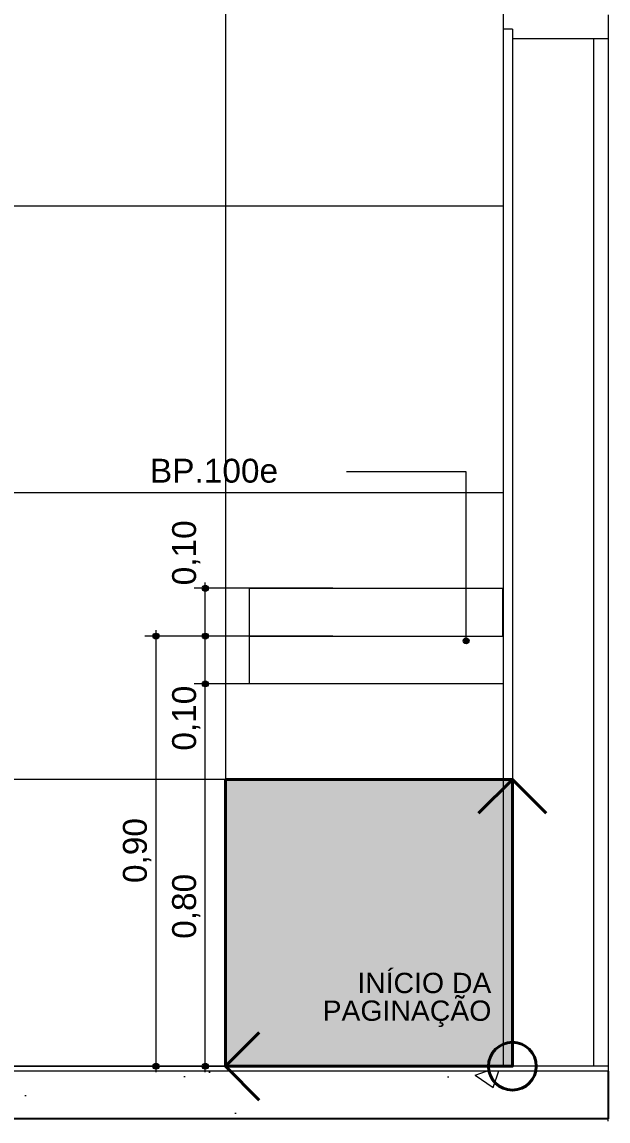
# Model space of a CAD drawing. Header units: metres. Extents: x -1.4 to 64, y -2.2 to 1.7.
# Drawn here: x 14.876 to 16.102, y -2.152 to 0.148 of the extents above; entities that cross this region are included whole.
import ezdxf

# ---------------------------------------------------------------- set-up
doc = ezdxf.new("R2010")
doc.units = ezdxf.units.M
doc.header["$MEASUREMENT"] = 0
for name, color, linetype, lineweight, true_color in [('0_Caneta_No__25', 7, 'Continuous', 13, 0x982312), ('LAJES.EST_Caneta_No__254', 7, 'Continuous', 0, 0xd1c9ad), ('LAJES.EST_Caneta_No__97', 7, 'Continuous', 13, 0x6b6b6b), ('LOUCAS-METAIS.ARQ_Caneta_No__13', 7, 'Continuous', 0, 0xaaaaaa), ('NOTAS-EXECUTIVO.ARQ_Caneta_No__12', 7, 'Continuous', 0, 0x030303), ('NOTAS-EXECUTIVO.ARQ_Caneta_No__24', 7, 'Continuous', 40, 0x851f10), ('PAREDE CONSTRUIR_Caneta_No__97', 7, 'Continuous', 13, 0x6b6b6b), ('Portas Archicad_Caneta_No__9', 7, 'Continuous', 9, 0x020202)]:
    doc.layers.add(name, color=color, linetype=linetype, lineweight=lineweight, true_color=true_color)
for name, color, linetype, lineweight in [('LAJES.EST_Caneta_No__241', 7, 'Continuous', 13), ('LAJES.EST_Caneta_No__4', 7, 'Continuous', 25), ('LAJES.EST_Caneta_No__7', 7, 'Continuous', 13), ('NOTAS-EXECUTIVO.ARQ_Caneta_No__1', 7, 'Continuous', 40), ('NOTAS-LAYOUT.EXEC_Caneta_No__241', 7, 'Continuous', 13), ('NOTAS-LAYOUT.EXEC_Caneta_No__5', 7, 'Continuous', 20)]:
    doc.layers.add(name, color=color, linetype=linetype, lineweight=lineweight)
doc.layers.add('NOTAS-LAYOUT.EXEC', color=7, linetype='Continuous')
doc.styles.add('GENERATED_STYLE_1', font='arial.ttf')
doc.dimstyles.new('GENERATED_STYLE__1', dxfattribs={"dimtxt": 0.05, "dimasz": 0.02375, "dimexe": 0.18, "dimexo": 0.267183, "dimgap": 0, "dimtad": 1, "dimzin": 0, "dimdsep": 46, "dimtxsty": 'GENERATED_STYLE_1', "dimblk": 'ARROWHEAD_11', "dimblk1": 'ARROWHEAD_11', "dimblk2": 'ARROWHEAD_11', "dimcen": 0.09, "dimclrd": 256, "dimclre": 256, "dimclrt": 256, "dimadec": 0, "dimazin": 0, "dimtfac": 1, "dimtdec": 4, "dimtmove": 0, "dimatfit": 3, "dimfxl": 0, "dimtolj": 1, "dimtzin": 0, "dimarcsym": 0})

# ---------------------------------------------------------------- blocks, each defined once
blk = doc.blocks.new('*D48', base_point=(48.7014, -2.0372))
at = {"layer": '0_Caneta_No__25', "linetype": 'Continuous', "lineweight": 13, "true_color": 0x982312}
for points in [[(15.2531, -1.2372), (15.2536, -1.2396), (15.2549, -1.2416), (15.2569, -1.243), (15.2593, -1.2434), (15.2617, -1.243), (15.2638, -1.2416), (15.2651, -1.2396), (15.2656, -1.2372), (15.2651, -1.2348), (15.2638, -1.2328), (15.2617, -1.2314), (15.2593, -1.2309), (15.2569, -1.2314), (15.2549, -1.2328), (15.2536, -1.2348)], [(15.2531, -2.0372), (15.2536, -2.0396), (15.2549, -2.0416), (15.2569, -2.043), (15.2593, -2.0434), (15.2617, -2.043), (15.2638, -2.0416), (15.2651, -2.0396), (15.2656, -2.0372), (15.2651, -2.0348), (15.2638, -2.0328), (15.2617, -2.0314), (15.2593, -2.0309), (15.2569, -2.0314), (15.2549, -2.0328), (15.2536, -2.0348)]]:
    blk.add_hatch(color=24, dxfattribs=at).paths.add_polyline_path(points)
at = {"layer": '0_Caneta_No__25', "color": 24, "linetype": 'Continuous', "lineweight": 13, "true_color": 0x982312}
for p, q in [((15.2531, -1.2372), (15.2359, -1.2372)), ((15.5265, -1.2372), (15.2656, -1.2372)), ((15.2593, -2.0309), (15.2593, -1.2434)), ((15.2531, -2.0372), (14.9921, -2.0372)), ((15.2593, -2.0497), (15.2593, -2.0434)), ((15.2828, -2.0372), (15.2656, -2.0372))]:
    blk.add_line(p, q, dxfattribs=at)
for centre in [(15.2593, -1.2372), (15.2593, -2.0372)]:
    blk.add_circle(centre, 0.00625, dxfattribs=at)
at = {"layer": '0_Caneta_No__25', "color": 24, "lineweight": 13, "true_color": 0x982312, "char_height": 0.05, "attachment_point": 7, "rotation": 90, "style": 'GENERATED_STYLE_1'}
for s, insert in [('\\A1;{\\pql;\\fArial|b0|i0|c0|p0;\\W1.000000;0,10}', (15.2493, -1.3769)), ('\\A1;{\\pql;\\fArial|b0|i0|c0|p0;\\W1.000000;0,80}', (15.2493, -1.7706))]:
    blk.add_mtext(s, dxfattribs=dict(at, insert=insert))
blk = doc.blocks.new('ARROWHEAD_11')
at = {"color": 0, "linetype": 'Continuous', "lineweight": 0}
blk.add_line((0, 0), (-1, 0), dxfattribs=at)
at = {"color": 0, "linetype": 'Continuous', "lineweight": 0, "const_width": 0.25, "flags": 128}
blk.add_lwpolyline([(-0.125, 0, 1), (0.125, 0, 1)], format="xyb", close=True, dxfattribs=at)
blk = doc.blocks.new('*D49', base_point=(48.7014, -2.0372))
at = {"layer": '0_Caneta_No__25', "linetype": 'Continuous', "lineweight": 13, "true_color": 0x982312}
for points in [[(15.2531, -1.1372), (15.2536, -1.1396), (15.2549, -1.1416), (15.2569, -1.143), (15.2593, -1.1434), (15.2617, -1.143), (15.2638, -1.1416), (15.2651, -1.1396), (15.2656, -1.1372), (15.2651, -1.1348), (15.2638, -1.1328), (15.2617, -1.1314), (15.2593, -1.1309), (15.2569, -1.1314), (15.2549, -1.1328), (15.2536, -1.1348)], [(15.2531, -1.2372), (15.2536, -1.2396), (15.2549, -1.2416), (15.2569, -1.243), (15.2593, -1.2434), (15.2617, -1.243), (15.2638, -1.2416), (15.2651, -1.2396), (15.2656, -1.2372), (15.2651, -1.2348), (15.2638, -1.2328), (15.2617, -1.2314), (15.2593, -1.2309), (15.2569, -1.2314), (15.2549, -1.2328), (15.2536, -1.2348)]]:
    blk.add_hatch(color=24, dxfattribs=at).paths.add_polyline_path(points)
at = {"layer": '0_Caneta_No__25', "color": 24, "linetype": 'Continuous', "lineweight": 13, "true_color": 0x982312}
for p, q in [((15.2531, -1.1372), (15.2359, -1.1372)), ((15.2593, -1.2309), (15.2593, -1.1434)), ((15.5265, -1.1372), (15.2656, -1.1372)), ((15.2531, -1.2372), (15.2359, -1.2372)), ((15.5265, -1.2372), (15.2656, -1.2372))]:
    blk.add_line(p, q, dxfattribs=at)
for centre in [(15.2593, -1.1372), (15.2593, -1.2372)]:
    blk.add_circle(centre, 0.00625, dxfattribs=at)
blk = doc.blocks.new('*D50', base_point=(48.7014, -2.0372))
at = {"layer": '0_Caneta_No__25', "linetype": 'Continuous', "lineweight": 13, "true_color": 0x982312}
for points in [[(15.2531, -1.0372), (15.2536, -1.0396), (15.2549, -1.0416), (15.2569, -1.043), (15.2593, -1.0434), (15.2617, -1.043), (15.2638, -1.0416), (15.2651, -1.0396), (15.2656, -1.0372), (15.2651, -1.0348), (15.2638, -1.0328), (15.2617, -1.0314), (15.2593, -1.0309), (15.2569, -1.0314), (15.2549, -1.0328), (15.2536, -1.0348)], [(15.2531, -1.1372), (15.2536, -1.1396), (15.2549, -1.1416), (15.2569, -1.143), (15.2593, -1.1434), (15.2617, -1.143), (15.2638, -1.1416), (15.2651, -1.1396), (15.2656, -1.1372), (15.2651, -1.1348), (15.2638, -1.1328), (15.2617, -1.1314), (15.2593, -1.1309), (15.2569, -1.1314), (15.2549, -1.1328), (15.2536, -1.1348)]]:
    blk.add_hatch(color=24, dxfattribs=at).paths.add_polyline_path(points)
at = {"layer": '0_Caneta_No__25', "color": 24, "linetype": 'Continuous', "lineweight": 13, "true_color": 0x982312}
for p, q in [((15.2593, -1.0309), (15.2593, -1.0247)), ((15.2531, -1.0372), (15.2359, -1.0372)), ((15.2593, -1.1309), (15.2593, -1.0434)), ((15.5265, -1.0372), (15.2656, -1.0372)), ((15.2531, -1.1372), (15.2359, -1.1372)), ((15.5265, -1.1372), (15.2656, -1.1372))]:
    blk.add_line(p, q, dxfattribs=at)
for centre in [(15.2593, -1.0372), (15.2593, -1.1372)]:
    blk.add_circle(centre, 0.00625, dxfattribs=at)
at = {"layer": '0_Caneta_No__25', "color": 24, "lineweight": 13, "true_color": 0x982312, "insert": (15.2493, -1.0309), "char_height": 0.05, "attachment_point": 7, "rotation": 90, "style": 'GENERATED_STYLE_1'}
blk.add_mtext('\\A1;{\\pql;\\fArial|b0|i0|c0|p0;\\W1.000000;0,10}', dxfattribs=at)
blk = doc.blocks.new('*D51', base_point=(48.7014, -2.0372))
at = {"layer": '0_Caneta_No__25', "linetype": 'Continuous', "lineweight": 13, "true_color": 0x982312}
for points in [[(15.1502, -1.1372), (15.1506, -1.1396), (15.152, -1.1416), (15.154, -1.143), (15.1564, -1.1434), (15.1588, -1.143), (15.1608, -1.1416), (15.1622, -1.1396), (15.1627, -1.1372), (15.1622, -1.1348), (15.1608, -1.1328), (15.1588, -1.1314), (15.1564, -1.1309), (15.154, -1.1314), (15.152, -1.1328), (15.1506, -1.1348)], [(15.1502, -2.0372), (15.1506, -2.0396), (15.152, -2.0416), (15.154, -2.043), (15.1564, -2.0434), (15.1588, -2.043), (15.1608, -2.0416), (15.1622, -2.0396), (15.1627, -2.0372), (15.1622, -2.0348), (15.1608, -2.0328), (15.1588, -2.0314), (15.1564, -2.0309), (15.154, -2.0314), (15.152, -2.0328), (15.1506, -2.0348)]]:
    blk.add_hatch(color=24, dxfattribs=at).paths.add_polyline_path(points)
at = {"layer": '0_Caneta_No__25', "color": 24, "linetype": 'Continuous', "lineweight": 13, "true_color": 0x982312}
for p, q in [((15.1564, -1.1309), (15.1564, -1.1247)), ((15.1502, -1.1372), (15.133, -1.1372)), ((15.1564, -2.0309), (15.1564, -1.1434)), ((15.4236, -1.1372), (15.1627, -1.1372)), ((15.1502, -2.0372), (15.133, -2.0372)), ((15.1564, -2.0497), (15.1564, -2.0434)), ((15.4236, -2.0372), (15.1627, -2.0372))]:
    blk.add_line(p, q, dxfattribs=at)
for centre in [(15.1564, -1.1372), (15.1564, -2.0372)]:
    blk.add_circle(centre, 0.00625, dxfattribs=at)
at = {"layer": '0_Caneta_No__25', "color": 24, "lineweight": 13, "true_color": 0x982312, "insert": (15.1464, -1.6539), "char_height": 0.05, "attachment_point": 7, "rotation": 90, "style": 'GENERATED_STYLE_1'}
blk.add_mtext('\\A1;{\\pql;\\fArial|b0|i0|c0|p0;\\W1.000000;0,90}', dxfattribs=at)
blk = doc.blocks.new('Label_5_4', base_point=(15.805, -1.147))
at = {"layer": 'NOTAS-LAYOUT.EXEC', "linetype": 'Continuous', "lineweight": 0, "true_color": 0x000000}
blk.add_hatch(color=18, dxfattribs=at).paths.add_polyline_path([(15.7988, -1.147), (15.7992, -1.1494), (15.8006, -1.1514), (15.8026, -1.1528), (15.805, -1.1532), (15.8074, -1.1528), (15.8094, -1.1514), (15.8108, -1.1494), (15.8113, -1.147), (15.8108, -1.1446), (15.8094, -1.1426), (15.8074, -1.1412), (15.805, -1.1407), (15.8026, -1.1412), (15.8006, -1.1426), (15.7992, -1.1446)])
at = {"layer": 'NOTAS-LAYOUT.EXEC_Caneta_No__241', "color": 7, "linetype": 'Continuous', "lineweight": 13}
for p, q in [((15.805, -0.7934), (15.555, -0.7934)), ((15.805, -1.1407), (15.805, -0.7934))]:
    blk.add_line(p, q, dxfattribs=at)
at = {"layer": 'NOTAS-LAYOUT.EXEC_Caneta_No__5', "color": 7, "linetype": 'Continuous', "lineweight": 20}
blk.add_circle((15.805, -1.147), 0.00625, dxfattribs=at)
at = {"layer": 'NOTAS-LAYOUT.EXEC_Caneta_No__241', "color": 7, "lineweight": 13, "insert": (15.5525, -0.7661), "char_height": 0.05, "attachment_point": 3, "style": 'GENERATED_STYLE_1'}
blk.add_mtext('\\A1;{\\pqr;\\pt0,241;\\fArial|b0|i0|c0|p0;\\W1.000000;BP.100e\\fArial|b0|i0|c0|p0;\\W1.000000;\\A1{\\H.66x;\\S^  ;}\\fArial|b0|i0|c0|p0;\\W1.000000;\\fArial|b0|i0|c0|p0;\\W1.000000;\\A1{\\H.66x;\\S^  ;}\\fArial|b0|i0|c0|p0;\\W1.000000;\\fArial|b0|i0|c0|p0;\\W1.000000;\\fArial|b0|i0|c0|p0;\\W1.000000;\\fArial|b0|i0|c0|p0;\\W1.000000;\\fArial|b0|i0|c0|p0;\\W1.000000;\\fArial|b0|i0|c0|p0;\\W1.000000;\\fArial|b0|i0|c0|p0;\\W1.000000;\\A1{\\H.66x;\\S^  ;}\\fArial|b0|i0|c0|p0;\\W1.000000;\\fArial|b0|i0|c0|p0;\\W1.000000;\\A1{\\H.66x;\\S^  ;}\\fArial|b0|i0|c0|p0;\\W1.000000;\\fArial|b0|i0|c0|p0;\\W1.000000;\\fArial|b0|i0|c0|p0;\\W1.000000;\\fArial|b0|i0|c0|p0;\\W1.000000;\\fArial|b0|i0|c0|p0;\\W1.000000;\\fArial|b0|i0|c0|p0;\\W1.000000;\\fArial|b0|i0|c0|p0;\\W1.000000;\\A1{\\H.66x;\\S^  ;}\\fArial|b0|i0|c0|p0;\\W1.000000;\\fArial|b0|i0|c0|p0;\\W1.000000;\\A1{\\H.66x;\\S^  ;}\\fArial|b0|i0|c0|p0;\\W1.000000;\\fArial|b0|i0|c0|p0;\\W1.000000;\\fArial|b0|i0|c0|p0;\\W1.000000;\\fArial|b0|i0|c0|p0;\\W1.000000;\\fArial|b0|i0|c0|p0;\\W1.000000;\\fArial|b0|i0|c0|p0;\\W1.000000;\\fArial|b0|i0|c0|p0;\\W1.000000;\\A1{\\H.66x;\\S^  ;}\\fArial|b0|i0|c0|p0;\\W1.000000;\\fArial|b0|i0|c0|p0;\\W1.000000;\\A1{\\H.66x;\\S^  ;}\\fArial|b0|i0|c0|p0;\\W1.000000;\\fArial|b0|i0|c0|p0;\\W1.000000;\\fArial|b0|i0|c0|p0;\\W1.000000;\\fArial|b0|i0|c0|p0;\\W1.000000;\\fArial|b0|i0|c0|p0;\\W1.000000;\\fArial|b0|i0|c0|p0;\\W1.000000;\\fArial|b0|i0|c0|p0;\\W1.000000;\\A1{\\H.66x;\\S^  ;}\\fArial|b0|i0|c0|p0;\\W1.000000;\\fArial|b0|i0|c0|p0;\\W1.000000;\\A1{\\H.66x;\\S^  ;}\\fArial|b0|i0|c0|p0;\\W1.000000;\\fArial|b0|i0|c0|p0;\\W1.000000;\\fArial|b0|i0|c0|p0;\\W1.000000;\\fArial|b0|i0|c0|p0;\\W1.000000;\\fArial|b0|i0|c0|p0;\\W1.000000;\\fArial|b0|i0|c0|p0;\\W1.000000;\\fArial|b0|i0|c0|p0;\\W1.000000;\\A1{\\H.66x;\\S^  ;}\\fArial|b0|i0|c0|p0;\\W1.000000;}', dxfattribs=at)
blk = doc.blocks.new('símbolo_paginação de piso(1)(1)[3]_4', base_point=(15.9017, -2.0372))
at = {"layer": 'NOTAS-EXECUTIVO.ARQ_Caneta_No__24', "linetype": 'Continuous', "lineweight": 0, "true_color": 0x210704}
blk.add_hatch(color=18, dxfattribs=at).paths.add_polyline_path([(15.3017, -1.4372), (15.3017, -2.0372), (15.9017, -2.0372), (15.9017, -1.4372)])
at = {"layer": 'NOTAS-EXECUTIVO.ARQ_Caneta_No__1', "color": 7, "linetype": 'Continuous', "lineweight": 40}
for p, q in [((15.9017, -1.4372), (15.831, -1.5079)), ((15.9017, -2.0372), (15.9017, -1.4372)), ((15.9017, -1.4372), (15.9724, -1.5079)), ((15.3017, -2.0372), (15.3724, -1.9665)), ((15.9017, -2.0372), (15.3017, -2.0372)), ((15.3017, -2.0372), (15.3724, -2.1079))]:
    blk.add_line(p, q, dxfattribs=at)
at = {"layer": 'NOTAS-EXECUTIVO.ARQ_Caneta_No__1', "color": 7, "linetype": 'Continuous', "lineweight": 40, "flags": 128}
blk.add_lwpolyline([(15.3017, -1.4372), (15.3017, -2.0372), (15.9017, -2.0372), (15.9017, -1.4372)], close=True, dxfattribs=at)
at = {"layer": 'NOTAS-EXECUTIVO.ARQ_Caneta_No__1', "color": 7, "linetype": 'Continuous', "lineweight": 40}
blk.add_circle((15.9017, -2.0372), 0.05, dxfattribs=at)

msp = doc.modelspace()

# ---------------------------------------------------------------- hatches: boundary and pattern name
at = {"layer": 'LAJES.EST_Caneta_No__254', "linetype": 'Continuous', "lineweight": 0, "true_color": 0xd1c9ad}
h = msp.add_hatch(dxfattribs=at)
h.set_pattern_fill('Haie_OD_0004', color=9, style=0, pattern_type=2)
h.set_pattern_definition([(45, (48.7014, -1.53718), (-0.159099, 0.159099), [0, -0.15, 0, -0.225]), (110, (49.2014, -1.53718), (0.2114308, 0.0769545), [0, -0.11, 0, -0.19])])
h.paths.add_polyline_path([(13.7977, -2.0472), (16.1017, -2.0472), (16.1017, -2.0372), (13.7977, -2.0372)])
at = {"layer": 'LAJES.EST_Caneta_No__97', "linetype": 'Continuous', "lineweight": 13, "true_color": 0x6b6b6b}
h = msp.add_hatch(dxfattribs=at)
h.set_pattern_fill('AR_CONC_0004', color=251, style=0, pattern_type=2)
h.set_pattern_definition([(50, (48.7014, -2.0372), (-0.546554, 0.047817), [0.05715, -0.62865]), (355, (48.7014, -2.0372), (-0.10573, 0.5731705), [0.04572, -0.502922]), (100.4514, (48.74695, -2.04116), (0.440824, 0.525353), [0.04857, -0.534271]), (46.1842, (48.7014, -1.8848), (-0.813237, 0.126127), [0.085725, -0.942975]), (96.6356, (48.7692, -1.8953), (0.712212, 0.742278), [0.072855, -0.801407]), (351.1842, (48.7014, -1.8848), (0.712212, 0.742278), [0.06858, -0.75438]), (21, (48.7776, -1.9229), (-0.454843, 0.3067956), [0.05715, -0.62865]), (326, (48.7776, -1.9229), (0.185406, 0.552564), [0.04572, -0.50292]), (71.4514, (48.8155, -1.94845), (0.640249, 0.245768), [0.04857, -0.53427]), (37.5, (48.7014, -2.03718), (0.0092658, 0.2536651), [0, -0.496824, 0, -0.51054, 0, -0.504825]), (7.5, (48.7014, -2.03718), (0.200459, 0.3005417), [0, -0.291084, 0, -0.485394, 0, -0.192405]), (327.5, (48.53148, -2.03718), (-0.4067718, 0.0171862), [0, -0.1905, 0, -0.59436, 0, -0.78867]), (317.5, (48.45528, -2.03718), (0.4443875, 0.0762795), [0, -0.24765, 0, -0.394716, 0, -0.56007])])
h.paths.add_polyline_path([(13.7977, -2.1472), (16.1017, -2.1472), (16.1017, -2.0472), (13.7977, -2.0472)])
at = {"layer": 'PAREDE CONSTRUIR_Caneta_No__97', "linetype": 'Continuous', "lineweight": 13, "true_color": 0x6b6b6b}
h = msp.add_hatch(dxfattribs=at)
h.set_pattern_fill('Ceramica_60_x_60_0004', color=251, style=0, pattern_type=2)
h.set_pattern_definition([(0, (15.9017, -2.0372), (0, 0.6), []), (90, (15.9017, -2.0372), (-0.6, 0), [])])
h.paths.add_polyline_path([(13.8377, -0.8522), (13.7977, -0.8522), (13.7977, -1.2272), (13.798, -1.2246), (13.8006, -1.2201), (13.8051, -1.2175), (13.8077, -1.2172), (14.3076, -1.2172), (14.3102, -1.2175), (14.3147, -1.2201), (14.3173, -1.2246), (14.3177, -1.2272), (14.3177, -1.2672), (14.2677, -1.2672), (14.2078, -1.2866), (14.1708, -1.3376), (14.1027, -1.5472), (13.9627, -1.5472), (13.9626, -1.5473), (13.9378, -2.0371), (13.9377, -2.0372), (15.8827, -2.0372), (15.8827, -1.2372), (15.3517, -1.2372), (15.3517, -1.0372), (15.8827, -1.0372), (15.8827, 0.1328), (15.8827, 0.1828), (15.9017, 0.1828), (15.9017, 1.1128), (13.7977, 1.1128), (13.7977, -0.7822), (13.9077, -0.7822), (13.9077, -0.7922), (13.8377, -0.7922), (13.8377, -0.8222), (13.9327, -0.8288), (13.9327, -0.8472), (13.8377, -0.8472)])

# ---------------------------------------------------------------- linework, layer by layer
at = {"layer": 'LAJES.EST_Caneta_No__241', "color": 7, "linetype": 'Continuous', "lineweight": 13}
msp.add_line((16.1017, -2.1519), (16.1017, -2.1472), dxfattribs=at)
at = {"layer": 'LAJES.EST_Caneta_No__4', "color": 7, "linetype": 'Continuous', "lineweight": 25}
for p, q in [((16.1017, -2.0472), (16.1017, -2.0522)), ((16.1017, -2.0522), (16.1017, -2.1472)), ((16.1017, -2.1472), (13.7977, -2.1472))]:
    msp.add_line(p, q, dxfattribs=at)
at = {"layer": 'LAJES.EST_Caneta_No__7', "color": 7, "linetype": 'Continuous', "lineweight": 13}
for p, q in [((16.1017, -2.0372), (16.1017, -2.0472)), ((16.1017, -2.0472), (13.7977, -2.0472))]:
    msp.add_line(p, q, dxfattribs=at)
at = {"layer": 'LAJES.EST_Caneta_No__7', "color": 7, "linetype": 'Continuous', "lineweight": 13, "flags": 128}
msp.add_lwpolyline([(16.1017, -2.0372), (16.0717, -2.0372), (13.7977, -2.0372)], dxfattribs=at)
at = {"layer": 'LOUCAS-METAIS.ARQ_Caneta_No__13', "color": 253, "linetype": 'Continuous', "lineweight": 0, "true_color": 0xaaaaaa}
for p, q in [((15.3517, -1.0372), (15.8817, -1.0372)), ((15.3517, -1.1372), (15.3517, -1.0372)), ((15.8817, -1.0372), (15.8827, -1.0372)), ((15.8817, -1.1372), (15.8817, -1.0372)), ((15.3517, -1.1372), (15.8817, -1.1372)), ((15.3517, -1.2372), (15.3517, -1.1372)), ((15.8827, -1.2372), (15.3517, -1.2372))]:
    msp.add_line(p, q, dxfattribs=at)
at = {"layer": 'Portas Archicad_Caneta_No__9', "color": 18, "linetype": 'Continuous', "lineweight": 9, "true_color": 0x020202}
for p, q in [((15.8827, 0.1828), (15.8827, 0.1328)), ((15.8827, 0.1328), (15.8827, -2.0372)), ((15.9017, 0.1328), (15.8827, 0.1328)), ((15.9017, 0.1328), (15.9017, 0.1128)), ((15.9017, 0.1128), (15.9017, -2.0372))]:
    msp.add_line(p, q, dxfattribs=at)
at = {"layer": 'Portas Archicad_Caneta_No__9', "color": 18, "linetype": 'Continuous', "lineweight": 9, "true_color": 0x020202, "flags": 128}
for points in [[(16.1017, 0.1628), (16.1017, 0.1228), (16.1017, 0.1128), (16.1017, 0.0128), (16.1017, -1.9372), (16.1017, -2.0372)], [(16.1017, 0.1128), (16.0717, 0.1128), (15.9017, 0.1128)], [(16.0717, 0.1128), (16.0717, 0.0128), (16.0717, -1.9372), (16.0717, -2.0372)]]:
    msp.add_lwpolyline(points, dxfattribs=at)

# ---------------------------------------------------------------- block references
at = {"layer": 'NOTAS-EXECUTIVO.ARQ_Caneta_No__1', "color": 7, "linetype": 'Continuous', "lineweight": 40}
msp.add_blockref('símbolo_paginação de piso(1)(1)[3]_4', (15.9017, -2.0372), dxfattribs=at)
at = {"layer": 'NOTAS-LAYOUT.EXEC', "color": 7, "linetype": 'Continuous', "lineweight": 13}
msp.add_blockref('Label_5_4', (15.805, -1.147), dxfattribs=at)

# ---------------------------------------------------------------- texts
at = {"layer": 'NOTAS-EXECUTIVO.ARQ_Caneta_No__12', "color": 18, "linetype": 'Continuous', "lineweight": 0, "true_color": 0x030303, "insert": (15.8577, -1.8417), "char_height": 0.0425, "attachment_point": 3, "line_spacing_factor": 0.81868, "style": 'GENERATED_STYLE_1'}
msp.add_mtext('\\A1;{\\pqr;\\fArial|b0|i0|c0|p0;\\W1.000000;INÍCIO DA\\P\\pqr;\\fArial|b0|i0|c0|p0;\\W1.000000;PAGINAÇÃO}', dxfattribs=at)

# ---------------------------------------------------------------- dimensions: what is measured, and where the dimension line sits
at = {"color": 24, "linetype": 'Continuous', "lineweight": 13, "true_color": 0x982312}
for base, p1, p2, picture, middle in [((15.2593, -1.0372), (15.3517, -1.1372), (15.3517, -1.0372), '*D50', (15.2243, -0.9662)), ((15.1564, -1.1372), (15.9017, -2.0372), (15.3517, -1.1372), '*D51', (15.1214, -1.5892)), ((15.2593, -1.1372), (15.3517, -1.2372), (15.3517, -1.1372), '*D49', (15.2243, -1.3122)), ((15.2593, -1.2372), (14.9497, -2.0372), (15.3517, -1.2372), '*D48', (15.2243, -1.7059))]:
    dim = msp.add_linear_dim(base=base, p1=p1, p2=p2, angle=90, dimstyle='GENERATED_STYLE__1', dxfattribs=at)
    dim.commit()
    dim.dimension.update_dxf_attribs({"geometry": picture, "text_midpoint": middle, "dimtype": 160, "text_rotation": 90})

doc.saveas('drawing.dxf')
